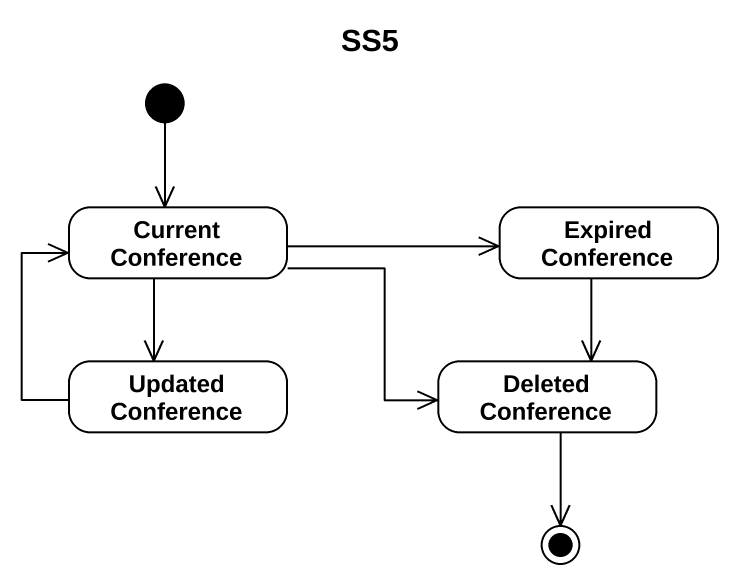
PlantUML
@startuml
title SS5
hide empty description
state "Current Conference" as Current_Conference
state "Expired Conference" as Expired_Conference
state "Updated Conference" as Updated_Conference
state "Deleted Conference" as Deleted_Conference
[*] --> Current_Conference
Current_Conference -right-> Expired_Conference
Current_Conference --> Updated_Conference
Current_Conference -right-> Deleted_Conference
Expired_Conference --> Deleted_Conference
Updated_Conference -up-> Current_Conference
Deleted_Conference --> [*]
@enduml
